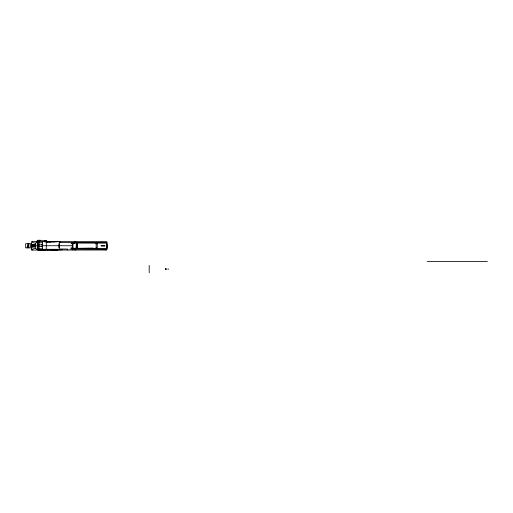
<?xml version="1.0" encoding="UTF-8"?>
<svg xmlns="http://www.w3.org/2000/svg" width="513" height="513" viewBox="0 0 513 513"><rect width="100%" height="100%" fill="white"/><g stroke="black" fill="none" stroke-linecap="round" stroke-linejoin="round"><path stroke-width="0.77" d="M31.537 244.65L31.537 241.642L106.73 241.642L106.884 242.675M37.596 240.7L37.629 250.023L35.66 248.414L35.66 243.175L37.629 241.642M77.38 248.504L77.38 243.091L77.38 248.504L76.315 245.733L76.322 243.091L76.322 248.504L76.315 247.542M74.609 243.399L71.615 243.168L71.05 243.758L72.955 243.085L106.762 243.143L106.762 248.452L72.955 248.51L71.05 247.805L71.615 248.42L93.263 248.036M59.033 247.747L59.033 243.81M72.955 248.51L72.955 243.085M97.278 243.124L97.278 248.472M31.017 246.868L31.107 244.65M96.104 244.008L96.168 243.124L96.168 248.472L96.104 247.542M27.086 247.856L27.939 243.707L27.939 247.856L28.843 243.707L28.843 247.856M32.223 250.023L32.729 248.946L35.66 248.414M32.704 244.65L32.704 246.868L31.537 246.798L31.537 250.023L106.73 250.023L107.243 248.568L106.762 247.984L106.762 248.452M59.463 242.598L60.656 241.642M72.974 244.008L72.359 244.47L72.205 246.214L72.974 247.542M74.494 241.924L75.841 241.642M76.322 248.1L75.36 248.119M41.245 244.848L42.457 244.848L39.014 244.81M59.899 242.598L106.717 242.425L107.243 243.034L106.762 243.585L106.762 243.143M38.109 240.251L40.45 240.251M46.144 241.77L52.377 241.642M55.988 241.719L57.873 241.719M46.144 241.854L51.101 241.77M39.014 242.764L42.457 242.764M31.537 243.707L25.65 243.707L25.65 247.856L31.537 247.856M30.613 244.65L35.006 244.65L35.006 246.868L30.613 246.868M30.613 245.733L31.274 245.733M35.66 245.733L39.014 245.733M42.457 245.733L72.205 245.733M77.392 245.733L76.315 245.733L76.322 248.504M102.696 245.733L104.774 245.733M106.762 245.733L106.762 247.593M39.014 246.657L42.457 246.657L41.245 246.657M39.014 248.85L42.457 248.85M106.685 249.273L69.915 249.061M38.392 250.588L40.405 250.588M427.214 261.444L487.35 261.444M67.607 249.055L59.899 249.023L60.656 250.023M46.151 241.655L52.377 241.719M31.537 246.798L32.223 246.868M73.821 249.581L75.841 250.023M35.66 243.175L32.729 242.668L32.223 241.642M168.123 268.665L168.123 269.678M166.622 268.645L166.622 269.678M165.564 268.645L165.564 269.678M165.398 268.645L165.398 269.652M149.2 265.394L149.2 272.749M105.255 249.273L105.255 250.023M72.474 249.286L72.474 250.023M67.761 249.286L67.761 250.023M61.913 249.273L61.913 250.023M59.2 249.273L59.2 250.023A23.957 3.149 -90 0 1 59.213 245.733A21.79 2.866 -90 0 1 59.264 241.642M58.655 249.273L58.655 250.023M57.482 249.273L57.482 250.023M57.296 249.273L57.296 250.023M57.116 249.273L57.116 250.023M56.943 249.273L56.943 250.023M56.783 249.273L56.783 250.023M56.603 249.273L56.603 250.023M55.968 241.642L55.968 242.001M56.032 249.273L56.032 250.023M55.577 249.273L55.577 250.023M55.494 249.273L55.494 250.023M55.43 241.642L55.43 242.001M55.391 249.273L55.391 250.023M55.064 249.273L55.064 250.023M54.891 249.273L54.891 250.023M54.519 241.642L54.519 242.001M54.416 249.273L54.416 250.023M54.064 241.642L54.064 242.001M54.134 249.273L54.134 250.023M53.98 241.642L53.98 242.001M53.936 249.273L53.936 250.023M53.878 249.273L53.878 250.023M53.621 249.273L53.621 250.023M53.557 241.642L53.557 242.001M53.442 249.273L53.442 250.023M53.166 241.642L53.166 242.001M52.845 249.273L52.845 250.023M52.621 241.642L52.621 242.001M52.518 249.273L52.518 250.023M52.32 249.273L52.3 250.023M52.108 241.642L52.108 242.001M52.005 249.273L52.005 250.023M51.839 249.273L51.839 250.023M51.332 241.642L51.332 242.001M51.127 249.273L51.127 250.023M51.005 241.642L51.005 242.001M50.941 249.273L50.941 250.023M50.793 241.642L50.793 242.001M50.774 249.273L50.774 250.023M50.588 249.273L50.588 250.023M50.492 241.642L50.492 242.001M50.428 249.273L50.428 250.023M50.332 249.273L50.332 250.023M49.748 249.273L49.748 250.023M49.62 241.642L49.62 242.001M49.428 241.642L49.428 242.001M49.229 249.273L49.21 250.023M49.075 241.642L49.075 242.001M48.921 241.642L48.921 242.001M48.716 249.273L48.716 250.023M48.6 249.273L48.6 250.023M48.235 241.642L48.235 242.001M47.85 249.273L47.85 250.023M47.715 241.642L47.696 242.001M47.69 249.273L47.69 250.023M47.626 249.273L47.626 250.023M47.337 249.273L47.337 250.023M47.202 241.642L47.202 242.001M47.113 241.642L47.113 242.001M47.113 249.273L47.145 250.023M46.721 242.001L46.721 240.7L37.064 240.7L37.064 242.001M46.619 241.642L46.619 242.001M46.478 240.7L46.478 242.001M46.292 250.023L46.292 241.642L46.234 242.001M45.971 249.273L45.971 250.023M45.792 240.7L45.792 242.001M45.785 249.273L45.785 250.023M45.554 249.273L45.554 250.023M45.426 249.273L45.426 250.023M45.272 249.273L45.272 250.023M45.041 249.273L45.041 250.023M44.843 240.7L44.843 242.001M44.522 249.273L44.458 250.023M44.067 249.273L44.003 250.023M43.983 249.273L43.926 250.023M43.554 249.273L43.554 250.023M43.406 249.273L43.406 250.023M42.906 249.273L42.906 250.023M42.624 249.273L42.624 250.023M42.598 249.273L42.598 250.023M42.457 241.642L42.451 250.023M42.367 249.273L42.367 250.023M41.835 249.273L41.835 250.023M41.636 249.273L41.636 250.023M41.008 249.273L41.008 250.023M40.931 249.273L40.931 250.023M40.713 249.273L40.783 250.023M40.495 249.273L40.495 250.023M40.399 249.273L40.399 250.023M40.059 250.023L40.059 250.588M39.796 250.023L39.796 250.588M39.386 250.023L39.386 250.588M39.187 240.7L39.187 242.001M39.014 241.642L39.014 250.023M38.962 250.023L38.962 250.588M38.77 240.251L38.77 240.7M38.687 241.642L38.687 242.001M38.738 250.023L38.738 250.588M38.513 240.251L38.513 240.7M38.257 240.7L38.257 242.001M38.09 241.642L38.09 250.023M37.847 241.642L37.847 242.001M37.282 241.642L37.282 242.001M36.885 241.642L36.885 242.001M34.807 244.65L34.807 246.868M34.3 244.65L34.3 246.868M33.768 244.65L33.768 246.868M33.236 244.65L33.236 246.868M32.178 244.65L32.178 246.868M31.96 249.273L31.96 250.023M31.646 244.65L31.646 246.868M106.781 245.387C107.012 253.069 107.538 240.084 106.781 245.387M104.787 245.419L101.138 245.419L101.138 246.067L104.787 246.067L104.787 245.419M47.01 242.001L47.01 241.642L46.94 242.001M42.111 250.023L42.111 249.273L42.066 250.023"/></g></svg>
